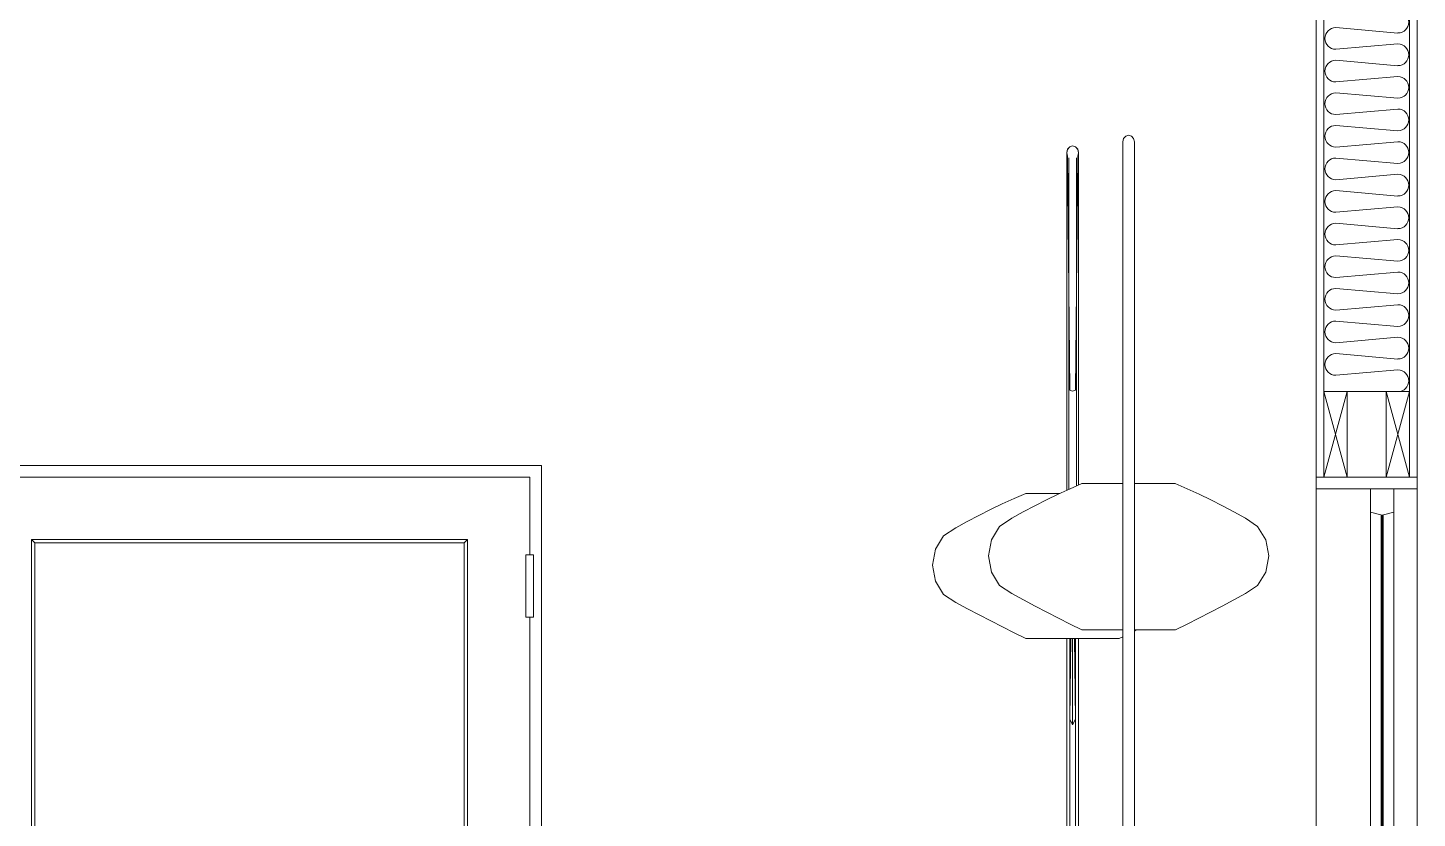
# Model space of a CAD drawing. Header units: inches. Extents: x 99 to 15695, y -7208 to 2559.
# Drawn here: x 14410.5 to 14499.8, y -3646.6 to -3595.8 of the extents above; entities that cross this region are included whole.
import ezdxf

# ---------------------------------------------------------------- set-up
doc = ezdxf.new("R2010")
doc.units = ezdxf.units.IN
doc.header["$LTSCALE"] = 96
doc.header["$MEASUREMENT"] = 0
doc.layers.add('Common', color=4, linetype='Continuous', lineweight=5)
doc.layers.add('Insulate', color=7, linetype='Continuous', lineweight=0, true_color=0x918d8e)

# ---------------------------------------------------------------- blocks, each defined once
blk = doc.blocks.new('*U387')
at = {"layer": 'Insulate', "transparency": 33554687}
for p, q in [((1.999, -0.174), (-1.999, 0.174)), ((-1.999, -1.218), (1.999, -0.87))]:
    blk.add_line(p, q, dxfattribs=at)
for centre, start, end in [((1.999, 0.522), 270, 90), ((-1.999, -0.522), 90, 270)]:
    blk.add_arc(centre, 0.696, start, end, dxfattribs=at)
blk = doc.blocks.new('*U388')
at = {"layer": 'Insulate', "color": 0, "linetype": 'ByBlock', "lineweight": -2, "transparency": 16777216}
for p in [(0, 0), (0, -2.095), (0, -4.189), (0, -6.284), (0, -8.378), (0, -10.473), (0, -12.568), (0, -14.662), (0, -16.757), (0, -18.851), (0, -20.946), (0, -23.04)]:
    blk.add_blockref('*U387', p, dxfattribs=at)

msp = doc.modelspace()

# ---------------------------------------------------------------- linework, layer by layer
at = {"layer": 'Common'}
for p, q in [((14499.275, -3624.695), (14499.275, -3489.591)), ((14499.775, -3625.445), (14499.775, -3489.591)), ((14493.275, -3625.445), (14493.275, -3582.445)), ((14493.775, -3624.695), (14493.775, -3582.445)), ((14480.864, -3603.153), (14480.914, -3602.936)), ((14480.864, -3657.426), (14480.864, -3603.153)), ((14481.052, -3602.777), (14480.914, -3602.936)), ((14481.052, -3602.777), (14481.239, -3602.719)), ((14481.239, -3602.719), (14481.427, -3602.777)), ((14481.564, -3602.936), (14481.427, -3602.777)), ((14481.564, -3602.936), (14481.614, -3603.153)), ((14481.614, -3622.358), (14481.614, -3603.153)), ((14477.319, -3603.621), (14477.268, -3603.837)), ((14477.268, -3603.85), (14477.319, -3603.631)), ((14477.268, -3603.837), (14477.268, -3625.54)), ((14477.319, -3604.068), (14477.268, -3603.85)), ((14477.319, -3603.621), (14477.456, -3603.464)), ((14477.319, -3603.631), (14477.456, -3603.471)), ((14477.456, -3619.103), (14477.319, -3604.068)), ((14477.456, -3603.464), (14477.643, -3603.406)), ((14477.456, -3603.471), (14477.643, -3603.413)), ((14477.643, -3603.406), (14477.831, -3603.464)), ((14477.643, -3603.413), (14477.831, -3603.471)), ((14477.968, -3603.621), (14477.831, -3603.464)), ((14477.831, -3603.471), (14477.968, -3603.631)), ((14477.968, -3604.068), (14477.831, -3619.103)), ((14478.018, -3603.837), (14477.968, -3603.621)), ((14477.968, -3603.631), (14478.018, -3603.85)), ((14478.018, -3603.85), (14477.968, -3604.068)), ((14478.018, -3603.837), (14478.018, -3625.208)), ((14477.393, -3604.17), (14477.393, -3625.482)), ((14477.893, -3625.263), (14477.893, -3604.17)), ((14477.643, -3619.162), (14477.456, -3619.103)), ((14477.831, -3619.103), (14477.643, -3619.162)), ((14493.775, -3624.695), (14495.275, -3619.195)), ((14493.775, -3619.195), (14495.275, -3624.695)), ((14495.275, -3624.695), (14495.275, -3619.195)), ((14499.275, -3624.695), (14497.775, -3619.195)), ((14499.275, -3619.195), (14497.775, -3624.695)), ((14497.775, -3619.195), (14497.775, -3624.695)), ((14481.614, -3622.378), (14481.614, -3657.426)), ((14370.025, -3623.945), (14443.525, -3623.945)), ((14443.525, -3623.945), (14370.025, -3623.945)), ((14443.525, -3623.945), (14443.525, -3675.311)), ((14443.525, -3623.945), (14443.525, -3675.311)), ((14442.775, -3624.695), (14370.775, -3624.695)), ((14442.775, -3624.695), (14370.775, -3624.695)), ((14442.775, -3629.695), (14442.775, -3624.695)), ((14442.775, -3629.695), (14442.775, -3624.695)), ((14477.476, -3625.444), (14476.718, -3625.792)), ((14477.49, -3625.438), (14478.239, -3625.112)), ((14478.239, -3625.112), (14480.864, -3625.112)), ((14481.614, -3625.112), (14484.239, -3625.112)), ((14484.239, -3625.112), (14485.002, -3625.444)), ((14485.002, -3625.444), (14485.761, -3625.792)), ((14493.275, -3684.695), (14493.275, -3624.695)), ((14493.775, -3624.695), (14493.275, -3624.695)), ((14493.275, -3624.695), (14499.775, -3624.695)), ((14499.775, -3625.445), (14493.275, -3625.445)), ((14496.775, -3625.445), (14496.775, -3683.945)), ((14498.275, -3683.945), (14498.275, -3625.445)), ((14499.775, -3624.695), (14499.275, -3624.695)), ((14499.775, -3684.695), (14499.775, -3624.695)), ((14473.122, -3626.415), (14472.369, -3626.775)), ((14473.88, -3626.069), (14473.122, -3626.415)), ((14473.88, -3626.069), (14474.643, -3625.739)), ((14474.643, -3625.739), (14476.833, -3625.739)), ((14475.217, -3626.534), (14475.965, -3626.156)), ((14476.718, -3625.792), (14475.965, -3626.156)), ((14486.514, -3626.156), (14485.761, -3625.792)), ((14487.261, -3626.534), (14486.514, -3626.156)), ((14471.621, -3627.151), (14470.88, -3627.541)), ((14471.621, -3627.151), (14472.369, -3626.775)), ((14472.957, -3627.865), (14473.74, -3627.337)), ((14474.475, -3626.928), (14473.74, -3627.337)), ((14475.217, -3626.534), (14474.475, -3626.928)), ((14487.261, -3626.534), (14488.003, -3626.928)), ((14488.739, -3627.337), (14488.003, -3626.928)), ((14489.522, -3627.865), (14488.739, -3627.337)), ((14496.775, -3626.945), (14497.525, -3627.133)), ((14497.462, -3627.133), (14497.462, -3681.258)), ((14497.525, -3627.133), (14498.275, -3626.945)), ((14497.525, -3681.258), (14497.525, -3627.133)), ((14497.587, -3627.133), (14497.587, -3681.258)), ((14470.144, -3627.947), (14469.361, -3628.47)), ((14470.88, -3627.541), (14470.144, -3627.947)), ((14472.957, -3627.865), (14472.425, -3628.721)), ((14489.522, -3627.865), (14490.054, -3628.721)), ((14410.775, -3676.897), (14410.775, -3628.695)), ((14410.775, -3628.695), (14438.775, -3628.695)), ((14410.775, -3628.695), (14410.993, -3628.914)), ((14410.993, -3628.914), (14410.993, -3676.804)), ((14438.556, -3628.914), (14410.993, -3628.914)), ((14438.775, -3628.695), (14438.556, -3628.914)), ((14438.556, -3675.311), (14438.556, -3628.914)), ((14438.775, -3675.311), (14438.775, -3628.695)), ((14468.829, -3629.32), (14469.361, -3628.47)), ((14472.425, -3628.721), (14472.237, -3629.758)), ((14490.054, -3628.721), (14490.242, -3629.758)), ((14443.025, -3629.695), (14442.525, -3629.695)), ((14442.525, -3633.695), (14442.525, -3629.695)), ((14443.025, -3633.695), (14443.025, -3629.695)), ((14468.641, -3630.348), (14468.829, -3629.32)), ((14472.237, -3629.758), (14472.425, -3630.795)), ((14490.242, -3629.758), (14490.054, -3630.795)), ((14468.829, -3631.377), (14468.641, -3630.348)), ((14472.957, -3631.651), (14472.425, -3630.795)), ((14490.054, -3630.795), (14489.522, -3631.651)), ((14468.829, -3631.377), (14469.361, -3632.227)), ((14472.957, -3631.651), (14473.74, -3632.179)), ((14488.739, -3632.179), (14489.522, -3631.651)), ((14470.144, -3632.75), (14469.361, -3632.227)), ((14473.74, -3632.179), (14474.483, -3632.583)), ((14474.483, -3632.583), (14475.23, -3632.982)), ((14487.249, -3632.982), (14487.995, -3632.583)), ((14488.739, -3632.179), (14487.995, -3632.583)), ((14470.887, -3633.151), (14470.144, -3632.75)), ((14471.634, -3633.546), (14470.887, -3633.151)), ((14471.634, -3633.546), (14472.382, -3633.935)), ((14475.23, -3632.982), (14475.978, -3633.373)), ((14475.978, -3633.373), (14476.73, -3633.758)), ((14485.749, -3633.758), (14486.5, -3633.373)), ((14487.249, -3632.982), (14486.5, -3633.373)), ((14443.025, -3633.695), (14442.525, -3633.695)), ((14442.775, -3662.695), (14442.775, -3633.695)), ((14442.775, -3633.695), (14442.775, -3662.695)), ((14473.134, -3634.317), (14472.382, -3633.935)), ((14473.887, -3634.692), (14473.134, -3634.317)), ((14477.483, -3634.136), (14476.73, -3633.758)), ((14478.239, -3634.508), (14477.483, -3634.136)), ((14484.241, -3634.507), (14484.995, -3634.136)), ((14485.749, -3633.758), (14484.995, -3634.136)), ((14474.643, -3635.061), (14473.887, -3634.692)), ((14480.626, -3635.061), (14474.643, -3635.061)), ((14477.268, -3635.061), (14477.268, -3652.053)), ((14477.53, -3635.061), (14477.46, -3640.236)), ((14477.46, -3635.061), (14477.46, -3640.236)), ((14477.643, -3640.603), (14477.643, -3635.061)), ((14477.756, -3635.061), (14477.827, -3640.236)), ((14477.827, -3640.236), (14477.827, -3635.061)), ((14478.018, -3652.052), (14478.018, -3635.061)), ((14480.864, -3634.508), (14478.239, -3634.508)), ((14480.643, -3635.061), (14480.864, -3634.953)), ((14484.239, -3634.508), (14481.614, -3634.508)), ((14481.769, -3634.508), (14481.614, -3634.585)), ((14484.241, -3634.507), (14484.239, -3634.508)), ((14477.46, -3640.236), (14477.457, -3651.782)), ((14477.643, -3640.603), (14477.46, -3640.236)), ((14477.643, -3640.603), (14477.827, -3640.236)), ((14477.829, -3651.99), (14477.827, -3640.236))]:
    msp.add_line(p, q, dxfattribs=at)
at = {"layer": 'Common', "linetype": 'Continuous', "transparency": 33554687}
msp.add_line((14493.775, -3619.195), (14499.275, -3619.195), dxfattribs=at)

# ---------------------------------------------------------------- block references
at = {"layer": 'Insulate', "extrusion": (0, 0, -1), "zscale": -1, "rotation": 180}
msp.add_blockref('*U388', (-14496.541, -3617.977), dxfattribs=at)

doc.saveas('drawing.dxf')
